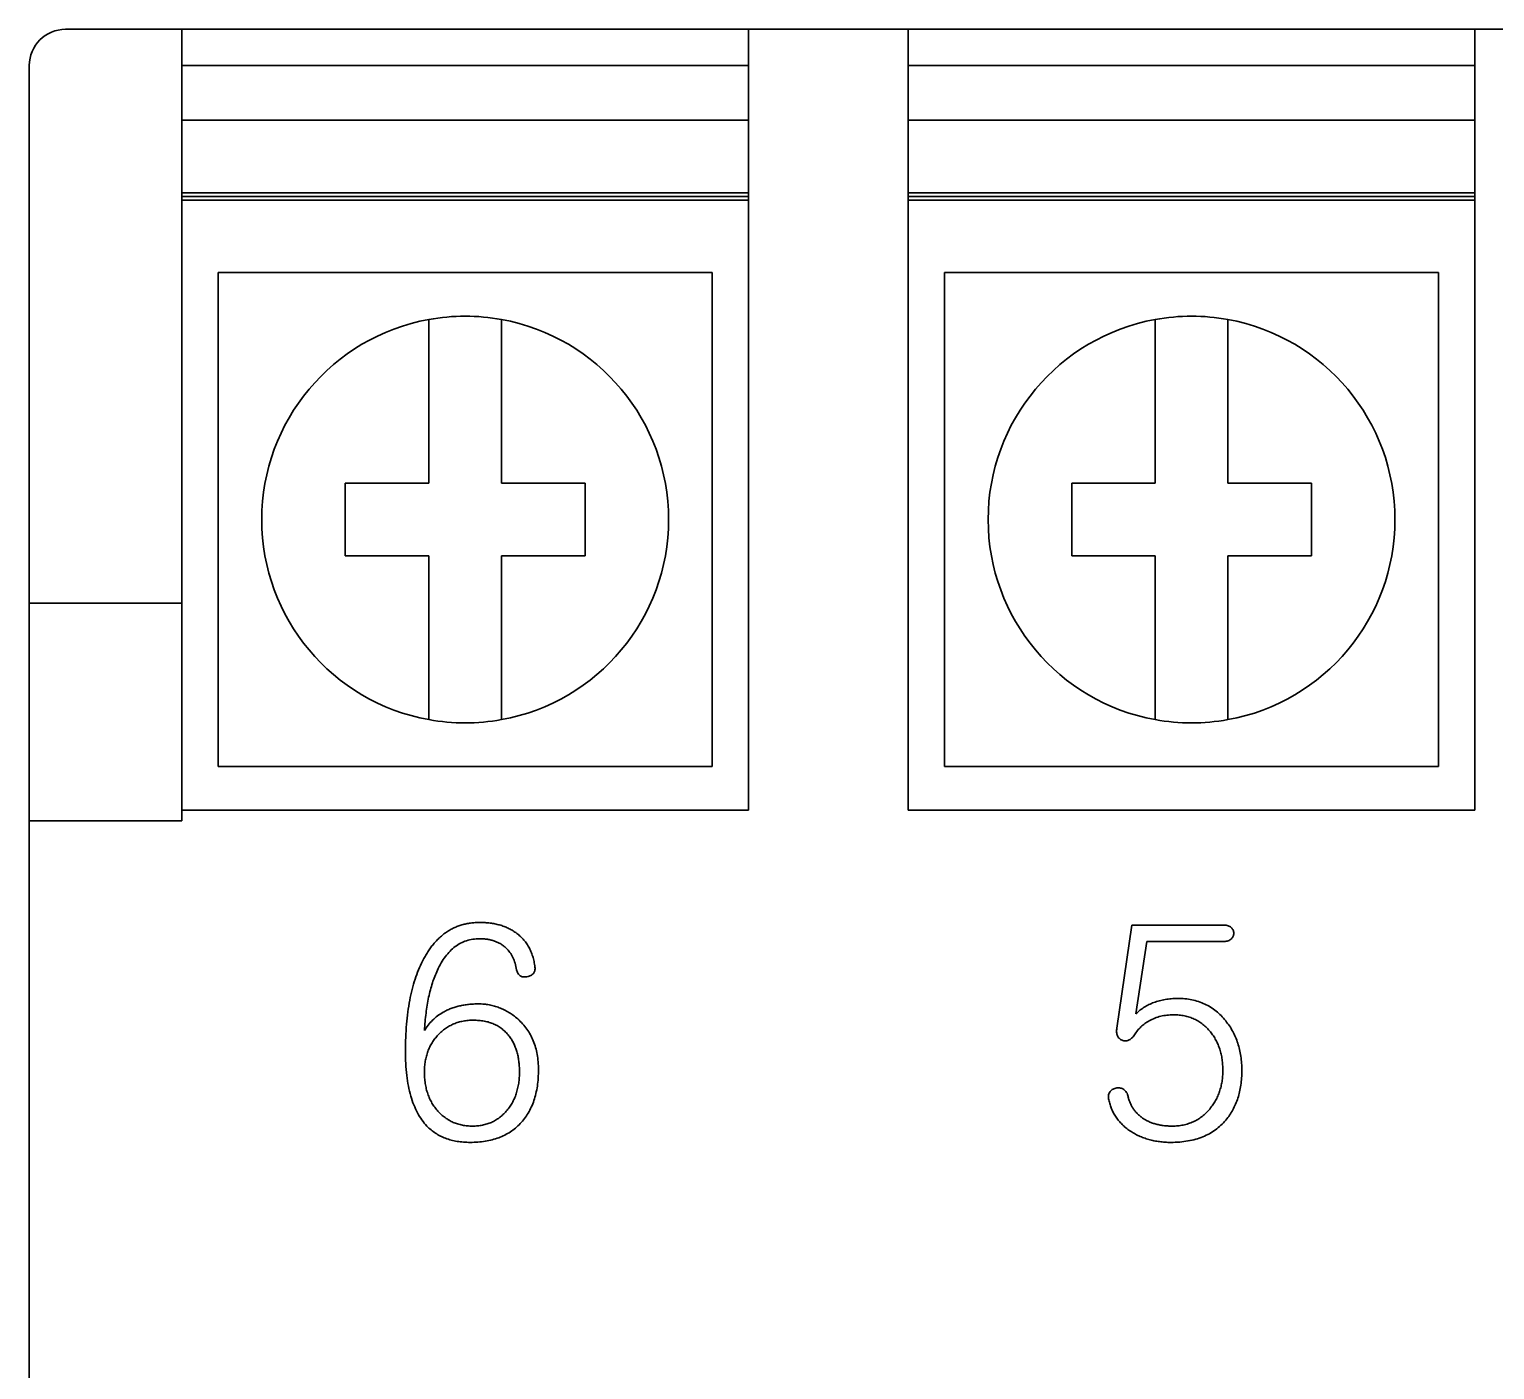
# Model space of a CAD drawing. Header units: millimetres. Extents: x 2473 to 2777, y 1336 to 1553.
# Drawn here: x 2487.82 to 2493.87, y 1517.53 to 1523.07 of the extents above; entities that cross this region are included whole.
import ezdxf

# ---------------------------------------------------------------- set-up
doc = ezdxf.new("R2010")
doc.units = ezdxf.units.MM
doc.layers.add('Z_OM_OUTLINE', color=7, linetype='Continuous', lineweight=30)

msp = doc.modelspace()

# ---------------------------------------------------------------- linework, layer by layer
at = {"layer": 'Z_OM_OUTLINE'}
for p, q in [((2487.9672, 1523.0665), (2488.4472, 1523.0665)), ((2488.4472, 1523.0665), (2488.4472, 1522.7665)), ((2490.7872, 1523.0665), (2488.4472, 1523.0665)), ((2490.7872, 1522.7665), (2490.7872, 1523.0665)), ((2490.7872, 1523.0665), (2491.4472, 1523.0665)), ((2491.4472, 1523.0665), (2491.4472, 1522.7665)), ((2493.7872, 1523.0665), (2491.4472, 1523.0665)), ((2493.7872, 1522.7665), (2493.7872, 1523.0665)), ((2493.7872, 1523.0665), (2494.8372, 1523.0665)), ((2487.8172, 1522.7665), (2487.8172, 1522.9165)), ((2490.7872, 1522.9165), (2488.4472, 1522.9165)), ((2493.7872, 1522.9165), (2491.4472, 1522.9165)), ((2487.8172, 1520.6965), (2487.8172, 1522.7665)), ((2488.4472, 1522.7665), (2488.4472, 1520.6965)), ((2490.7872, 1519.8415), (2490.7872, 1522.7665)), ((2491.4472, 1522.7665), (2491.4472, 1519.8415)), ((2493.7872, 1519.8415), (2493.7872, 1522.7665)), ((2490.7872, 1522.6915), (2488.4472, 1522.6915)), ((2493.7872, 1522.6915), (2491.4472, 1522.6915)), ((2488.4472, 1522.3915), (2490.7872, 1522.3915)), ((2488.4472, 1522.3765), (2490.7872, 1522.3765)), ((2488.4472, 1522.3613), (2490.7872, 1522.3613)), ((2491.4472, 1522.3915), (2493.7872, 1522.3915)), ((2491.4472, 1522.3765), (2493.7872, 1522.3765)), ((2491.4472, 1522.3608), (2493.7872, 1522.3608)), ((2488.5972, 1520.0215), (2488.5972, 1522.0615)), ((2490.6372, 1522.0615), (2488.5972, 1522.0615)), ((2490.6372, 1520.0215), (2490.6372, 1522.0615)), ((2491.5972, 1520.0215), (2491.5972, 1522.0615)), ((2493.6372, 1522.0615), (2491.5972, 1522.0615)), ((2493.6372, 1520.0215), (2493.6372, 1522.0615)), ((2489.4672, 1521.5602), (2489.4672, 1521.1915)), ((2489.7672, 1521.1915), (2489.7672, 1521.5602)), ((2492.4672, 1521.5602), (2492.4672, 1521.1915)), ((2492.7672, 1521.1915), (2492.7672, 1521.5602)), ((2489.1222, 1521.1915), (2489.1222, 1520.8915)), ((2489.4672, 1521.1915), (2489.1222, 1521.1915)), ((2490.1122, 1521.1915), (2489.7672, 1521.1915)), ((2490.1122, 1520.8915), (2490.1122, 1521.1915)), ((2492.4672, 1521.1915), (2492.1222, 1521.1915)), ((2492.1222, 1521.1915), (2492.1222, 1520.8915)), ((2493.1122, 1521.1915), (2492.7672, 1521.1915)), ((2493.1122, 1520.8915), (2493.1122, 1521.1915)), ((2489.1222, 1520.8915), (2489.4672, 1520.8915)), ((2489.4672, 1520.8915), (2489.4672, 1520.5227)), ((2489.7672, 1520.8915), (2490.1122, 1520.8915)), ((2489.7672, 1520.5227), (2489.7672, 1520.8915)), ((2492.1222, 1520.8915), (2492.4672, 1520.8915)), ((2492.4672, 1520.8915), (2492.4672, 1520.5227)), ((2492.7672, 1520.8915), (2493.1122, 1520.8915)), ((2492.7672, 1520.5227), (2492.7672, 1520.8915)), ((2487.8172, 1520.6965), (2487.8172, 1519.7965)), ((2488.4472, 1520.6965), (2487.8172, 1520.6965)), ((2488.4472, 1519.7965), (2488.4472, 1520.6965)), ((2490.6372, 1520.0215), (2488.5972, 1520.0215)), ((2493.6372, 1520.0215), (2491.5972, 1520.0215)), ((2488.4472, 1519.8415), (2490.7872, 1519.8415)), ((2491.4472, 1519.8415), (2493.7872, 1519.8415)), ((2487.8172, 1519.7965), (2488.4472, 1519.7965)), ((2487.8172, 1513.9165), (2487.8172, 1519.7965)), ((2492.3711, 1519.3663), (2492.309, 1518.9406)), ((2492.7519, 1519.3663), (2492.3711, 1519.3663)), ((2492.3875, 1518.9995), (2492.4329, 1519.299)), ((2492.4329, 1519.299), (2492.7519, 1519.299))]:
    msp.add_line(p, q, dxfattribs=at)
for centre, radius, start, end in [((2487.9672, 1522.9165), 0.15, 90, 180), ((2489.6172, 1521.0415), 0.84, 100.28656, 259.71344), ((2489.6172, 1521.0415), 0.84, 79.71344, 100.28656), ((2489.6172, 1521.0415), 0.84, 280.28656, 79.71344), ((2492.6172, 1521.0415), 0.84, 100.28656, 259.71344), ((2492.6172, 1521.0415), 0.84, 79.71344, 100.28656), ((2492.6172, 1521.0415), 0.84, 280.28656, 79.71344), ((2489.6172, 1521.0415), 0.84, 259.71344, 280.28656), ((2492.6172, 1521.0415), 0.84, 259.71344, 280.28656)]:
    msp.add_arc(centre, radius, start, end, dxfattribs=at)
for points, knots in [([(2489.4672, 1521.868), (2489.4672, 1521.8679), (2489.4672, 1521.8675), (2489.4672, 1521.8552), (2489.4672, 1521.8095), (2489.4672, 1521.7337), (2489.4672, 1521.6464), (2489.4672, 1521.5864), (2489.4672, 1521.5602)], [0, 0, 0, 0, 0.0255, 0.200841, 0.411603, 0.62228, 0.835316, 1, 1, 1, 1]), ([(2489.7672, 1521.5602), (2489.7672, 1521.587), (2489.7672, 1521.65), (2489.7672, 1521.7409), (2489.7672, 1521.8132), (2489.7672, 1521.8591), (2489.7672, 1521.8649), (2489.7672, 1521.868)], [0, 0, 0, 0, 0.168651, 0.396242, 0.614757, 0.799387, 1, 1, 1, 1]), ([(2492.4672, 1521.868), (2492.4672, 1521.8679), (2492.4672, 1521.8675), (2492.4672, 1521.8552), (2492.4672, 1521.8095), (2492.4672, 1521.7337), (2492.4672, 1521.6464), (2492.4672, 1521.5864), (2492.4672, 1521.5602)], [0, 0, 0, 0, 0.0255, 0.200841, 0.411603, 0.62228, 0.835316, 1, 1, 1, 1]), ([(2492.7672, 1521.5602), (2492.7672, 1521.587), (2492.7672, 1521.65), (2492.7672, 1521.7409), (2492.7672, 1521.8132), (2492.7672, 1521.8591), (2492.7672, 1521.8649), (2492.7672, 1521.868)], [0, 0, 0, 0, 0.168651, 0.396242, 0.614757, 0.799387, 1, 1, 1, 1]), ([(2489.4672, 1520.5227), (2489.4672, 1520.5116), (2489.4672, 1520.4637), (2489.4672, 1520.3819), (2489.4672, 1520.2943), (2489.4672, 1520.2359), (2489.4672, 1520.2162), (2489.4672, 1520.2152), (2489.4672, 1520.215)], [0, 0, 0, 0, 0.069792, 0.302406, 0.524274, 0.739225, 0.950123, 1, 1, 1, 1]), ([(2489.7672, 1520.215), (2489.7672, 1520.2157), (2489.7672, 1520.218), (2489.7672, 1520.2456), (2489.7672, 1520.3076), (2489.7672, 1520.3937), (2489.7672, 1520.4698), (2489.7672, 1520.5133), (2489.7672, 1520.5227)], [0, 0, 0, 0, 0.097073, 0.305417, 0.514403, 0.725608, 0.940944, 1, 1, 1, 1]), ([(2492.4672, 1520.5227), (2492.4672, 1520.5116), (2492.4672, 1520.4637), (2492.4672, 1520.3819), (2492.4672, 1520.2943), (2492.4672, 1520.2359), (2492.4672, 1520.2162), (2492.4672, 1520.2152), (2492.4672, 1520.215)], [0, 0, 0, 0, 0.069792, 0.302406, 0.524274, 0.739225, 0.950123, 1, 1, 1, 1]), ([(2492.7672, 1520.215), (2492.7672, 1520.2157), (2492.7672, 1520.218), (2492.7672, 1520.2456), (2492.7672, 1520.3076), (2492.7672, 1520.3937), (2492.7672, 1520.4698), (2492.7672, 1520.5133), (2492.7672, 1520.5227)], [0, 0, 0, 0, 0.097073, 0.305417, 0.514403, 0.725608, 0.940944, 1, 1, 1, 1]), ([(2489.6774, 1519.3775), (2489.6709, 1519.3773), (2489.6583, 1519.377), (2489.6396, 1519.3753), (2489.6216, 1519.3721), (2489.6041, 1519.3677), (2489.5872, 1519.3621), (2489.5709, 1519.3553), (2489.5553, 1519.3471), (2489.5401, 1519.3379), (2489.5258, 1519.3271), (2489.5118, 1519.3154), (2489.4986, 1519.3022), (2489.4858, 1519.2879), (2489.4738, 1519.2723), (2489.4624, 1519.2554), (2489.4515, 1519.2373), (2489.4449, 1519.2247), (2489.4415, 1519.2182)], [0, 0, 0, 0, 0.063959, 0.125825, 0.186582, 0.245913, 0.304712, 0.36331, 0.421523, 0.480222, 0.539607, 0.599797, 0.66184, 0.724812, 0.790248, 0.857614, 0.92747, 1, 1, 1, 1]), ([(2489.8263, 1519.3353), (2489.8213, 1519.3386), (2489.8112, 1519.3454), (2489.7948, 1519.3539), (2489.7776, 1519.3613), (2489.7594, 1519.3673), (2489.7402, 1519.3718), (2489.7201, 1519.3751), (2489.699, 1519.3771), (2489.6847, 1519.3773), (2489.6774, 1519.3775)], [0, 0, 0, 0, 0.115236, 0.232314, 0.351064, 0.47187, 0.596677, 0.726496, 0.860708, 1, 1, 1, 1]), ([(2489.9055, 1519.1931), (2489.9044, 1519.2007), (2489.9021, 1519.2156), (2489.8967, 1519.2371), (2489.8892, 1519.2571), (2489.8802, 1519.2757), (2489.8694, 1519.2929), (2489.8569, 1519.3086), (2489.8425, 1519.3228), (2489.8317, 1519.3311), (2489.8263, 1519.3353)], [0, 0, 0, 0, 0.137815, 0.269388, 0.395397, 0.518808, 0.638579, 0.757582, 0.878059, 1, 1, 1, 1]), ([(2492.7806, 1519.3566), (2492.7787, 1519.3581), (2492.7748, 1519.3611), (2492.7678, 1519.3641), (2492.7602, 1519.3661), (2492.7547, 1519.3662), (2492.7519, 1519.3663)], [0, 0, 0, 0, 0.235533, 0.471133, 0.727815, 1, 1, 1, 1]), ([(2492.7913, 1519.3326), (2492.7912, 1519.3349), (2492.7909, 1519.3394), (2492.7889, 1519.3459), (2492.7855, 1519.3518), (2492.7823, 1519.355), (2492.7806, 1519.3566)], [0, 0, 0, 0, 0.25367, 0.497236, 0.743622, 1, 1, 1, 1]), ([(2492.7817, 1519.3098), (2492.7831, 1519.3115), (2492.786, 1519.3147), (2492.789, 1519.3203), (2492.7911, 1519.3263), (2492.7912, 1519.3305), (2492.7913, 1519.3326)], [0, 0, 0, 0, 0.259861, 0.50393, 0.75062, 1, 1, 1, 1]), ([(2489.5023, 1519.1798), (2489.5074, 1519.1901), (2489.5173, 1519.2099), (2489.5347, 1519.2367), (2489.5542, 1519.2592), (2489.5751, 1519.278), (2489.5981, 1519.2923), (2489.6225, 1519.303), (2489.6489, 1519.3089), (2489.6669, 1519.3098), (2489.6761, 1519.3102)], [0, 0, 0, 0, 0.149126, 0.287304, 0.414903, 0.535429, 0.65111, 0.765091, 0.880418, 1, 1, 1, 1]), ([(2489.6761, 1519.3102), (2489.6818, 1519.3101), (2489.6928, 1519.31), (2489.7089, 1519.3079), (2489.7241, 1519.3051), (2489.7385, 1519.3008), (2489.7518, 1519.2954), (2489.7643, 1519.2888), (2489.7758, 1519.281), (2489.7827, 1519.2749), (2489.7862, 1519.2718)], [0, 0, 0, 0, 0.142355, 0.276813, 0.406845, 0.530769, 0.651169, 0.767312, 0.884488, 1, 1, 1, 1]), ([(2489.7862, 1519.2718), (2489.7916, 1519.266), (2489.8026, 1519.2544), (2489.815, 1519.233), (2489.8245, 1519.2088), (2489.828, 1519.1913), (2489.8298, 1519.1823)], [0, 0, 0, 0, 0.234182, 0.473901, 0.726407, 1, 1, 1, 1]), ([(2492.7519, 1519.299), (2492.7547, 1519.2991), (2492.7603, 1519.2993), (2492.7682, 1519.3016), (2492.7755, 1519.3048), (2492.7796, 1519.3082), (2492.7817, 1519.3098)], [0, 0, 0, 0, 0.2658055, 0.5123853, 0.7567022, 1, 1, 1, 1]), ([(2489.4415, 1519.2182), (2489.4357, 1519.2062), (2489.424, 1519.1817), (2489.4098, 1519.1423), (2489.3975, 1519.1002), (2489.3876, 1519.055), (2489.38, 1519.007), (2489.3744, 1518.956), (2489.371, 1518.9022), (2489.3707, 1518.8654), (2489.3705, 1518.8465)], [0, 0, 0, 0, 0.104548, 0.213612, 0.328369, 0.449206, 0.576591, 0.710517, 0.851708, 1, 1, 1, 1]), ([(2489.449, 1518.931), (2489.4498, 1518.9432), (2489.4513, 1518.9673), (2489.4552, 1519.0025), (2489.4601, 1519.036), (2489.466, 1519.068), (2489.4734, 1519.0983), (2489.4818, 1519.1271), (2489.4911, 1519.1542), (2489.4986, 1519.1714), (2489.5023, 1519.1798)], [0, 0, 0, 0, 0.1441692, 0.2826311, 0.4148212, 0.5416064, 0.6635138, 0.7805282, 0.8922789, 1, 1, 1, 1]), ([(2489.8298, 1519.1823), (2489.8305, 1519.1795), (2489.8318, 1519.1744), (2489.835, 1519.1675), (2489.8388, 1519.1616), (2489.844, 1519.1574), (2489.8497, 1519.154), (2489.8567, 1519.1527), (2489.8643, 1519.152), (2489.8696, 1519.1528), (2489.8724, 1519.1532)], [0, 0, 0, 0, 0.142917, 0.2713388, 0.3874412, 0.4976992, 0.6100851, 0.7268401, 0.8557136, 1, 1, 1, 1]), ([(2489.8724, 1519.1532), (2489.8753, 1519.1538), (2489.8808, 1519.155), (2489.8882, 1519.1579), (2489.8943, 1519.1618), (2489.8992, 1519.1665), (2489.9028, 1519.172), (2489.9051, 1519.1784), (2489.9062, 1519.1855), (2489.9058, 1519.1905), (2489.9055, 1519.1931)], [0, 0, 0, 0, 0.151287, 0.287166, 0.408612, 0.52102, 0.631653, 0.74362, 0.864917, 1, 1, 1, 1]), ([(2489.6728, 1519.041), (2489.6658, 1519.0409), (2489.652, 1519.0407), (2489.6318, 1519.0392), (2489.6123, 1519.0363), (2489.5935, 1519.0328), (2489.5756, 1519.0277), (2489.5584, 1519.022), (2489.5419, 1519.015), (2489.5315, 1519.0094), (2489.5263, 1519.0067)], [0, 0, 0, 0, 0.138276, 0.271155, 0.400342, 0.525951, 0.647796, 0.766914, 0.884593, 1, 1, 1, 1]), ([(2489.8346, 1518.9788), (2489.8286, 1518.9838), (2489.8168, 1518.9935), (2489.7979, 1519.0061), (2489.7785, 1519.0169), (2489.7585, 1519.0257), (2489.7379, 1519.0326), (2489.7168, 1519.0376), (2489.695, 1519.0403), (2489.6802, 1519.0408), (2489.6728, 1519.041)], [0, 0, 0, 0, 0.13161, 0.259174, 0.383585, 0.506712, 0.628697, 0.750578, 0.874244, 1, 1, 1, 1]), ([(2492.4617, 1519.0468), (2492.4547, 1519.0441), (2492.4409, 1519.0387), (2492.4218, 1519.0276), (2492.4035, 1519.0149), (2492.3929, 1519.0047), (2492.3875, 1518.9995)], [0, 0, 0, 0, 0.250708, 0.500277, 0.748188, 1, 1, 1, 1]), ([(2492.5593, 1519.0635), (2492.5506, 1519.0633), (2492.5336, 1519.0629), (2492.5086, 1519.0595), (2492.4845, 1519.0548), (2492.4692, 1519.0494), (2492.4617, 1519.0468)], [0, 0, 0, 0, 0.260819, 0.512859, 0.75944, 1, 1, 1, 1]), ([(2492.758, 1518.9713), (2492.7518, 1518.9786), (2492.7396, 1518.9931), (2492.7187, 1519.0118), (2492.6963, 1519.0281), (2492.672, 1519.041), (2492.6461, 1519.0511), (2492.6186, 1519.0582), (2492.5895, 1519.0628), (2492.5695, 1519.0632), (2492.5593, 1519.0635)], [0, 0, 0, 0, 0.1267565, 0.2496119, 0.3701132, 0.4908858, 0.6117691, 0.7361738, 0.8648863, 1, 1, 1, 1]), ([(2489.5263, 1519.0067), (2489.5184, 1519.0017), (2489.5028, 1518.992), (2489.482, 1518.974), (2489.4638, 1518.9537), (2489.454, 1518.9386), (2489.449, 1518.931)], [0, 0, 0, 0, 0.255635, 0.504609, 0.75101, 1, 1, 1, 1]), ([(2489.5056, 1518.9131), (2489.5105, 1518.9179), (2489.5201, 1518.9275), (2489.5361, 1518.9398), (2489.5529, 1518.9503), (2489.5707, 1518.959), (2489.5895, 1518.9655), (2489.6091, 1518.9702), (2489.6298, 1518.9733), (2489.6439, 1518.9736), (2489.6511, 1518.9737)], [0, 0, 0, 0, 0.126837, 0.250005, 0.372298, 0.493566, 0.614848, 0.739302, 0.867019, 1, 1, 1, 1]), ([(2489.6511, 1518.9737), (2489.6589, 1518.9735), (2489.6739, 1518.9731), (2489.6959, 1518.9701), (2489.7165, 1518.9653), (2489.7357, 1518.9583), (2489.7534, 1518.949), (2489.7698, 1518.938), (2489.7848, 1518.9248), (2489.7934, 1518.9147), (2489.7978, 1518.9096)], [0, 0, 0, 0, 0.140567, 0.272714, 0.399733, 0.522322, 0.641326, 0.759927, 0.878122, 1, 1, 1, 1]), ([(2489.9201, 1518.7697), (2489.9198, 1518.7805), (2489.9193, 1518.8015), (2489.9151, 1518.8322), (2489.9086, 1518.8612), (2489.8993, 1518.8884), (2489.8871, 1518.9138), (2489.8723, 1518.9374), (2489.8549, 1518.9594), (2489.8414, 1518.9723), (2489.8346, 1518.9788)], [0, 0, 0, 0, 0.138519, 0.270524, 0.397871, 0.520363, 0.640458, 0.759406, 0.878745, 1, 1, 1, 1]), ([(2492.3814, 1518.9133), (2492.3854, 1518.9192), (2492.3934, 1518.9309), (2492.4079, 1518.9464), (2492.4239, 1518.9603), (2492.436, 1518.9676), (2492.442, 1518.9713)], [0, 0, 0, 0, 0.251949, 0.502221, 0.748748, 1, 1, 1, 1]), ([(2492.442, 1518.9713), (2492.4497, 1518.9751), (2492.465, 1518.9827), (2492.4897, 1518.9906), (2492.5156, 1518.9952), (2492.5333, 1518.9958), (2492.5423, 1518.9962)], [0, 0, 0, 0, 0.246462, 0.491852, 0.742581, 1, 1, 1, 1]), ([(2492.5423, 1518.9962), (2492.5501, 1518.996), (2492.5653, 1518.9956), (2492.5876, 1518.9922), (2492.6086, 1518.9866), (2492.6284, 1518.9788), (2492.6472, 1518.9691), (2492.6644, 1518.9565), (2492.6807, 1518.9422), (2492.6902, 1518.9311), (2492.6951, 1518.9255)], [0, 0, 0, 0, 0.133754, 0.261771, 0.386542, 0.507434, 0.627874, 0.748867, 0.872679, 1, 1, 1, 1]), ([(2492.8249, 1518.7657), (2492.8248, 1518.7758), (2492.8244, 1518.7955), (2492.8211, 1518.8244), (2492.816, 1518.8521), (2492.8085, 1518.8785), (2492.7993, 1518.9037), (2492.7876, 1518.9275), (2492.7741, 1518.9503), (2492.7634, 1518.9642), (2492.758, 1518.9713)], [0, 0, 0, 0, 0.136772, 0.267885, 0.395691, 0.519481, 0.640677, 0.760811, 0.87952, 1, 1, 1, 1]), ([(2489.449, 1518.7603), (2489.4492, 1518.7678), (2489.4495, 1518.7826), (2489.4522, 1518.8042), (2489.4565, 1518.8249), (2489.4629, 1518.8445), (2489.4707, 1518.8633), (2489.4807, 1518.881), (2489.492, 1518.8979), (2489.5011, 1518.908), (2489.5056, 1518.9131)], [0, 0, 0, 0, 0.135453, 0.265464, 0.390996, 0.514431, 0.635257, 0.756428, 0.877204, 1, 1, 1, 1]), ([(2489.7978, 1518.9096), (2489.8013, 1518.9047), (2489.8084, 1518.8949), (2489.8172, 1518.8789), (2489.8247, 1518.8619), (2489.8308, 1518.8438), (2489.8358, 1518.8248), (2489.839, 1518.8046), (2489.8412, 1518.7834), (2489.8414, 1518.7689), (2489.8416, 1518.7615)], [0, 0, 0, 0, 0.1153346, 0.2300968, 0.3483674, 0.468571, 0.5940146, 0.7239393, 0.8583668, 1, 1, 1, 1]), ([(2492.309, 1518.9406), (2492.3085, 1518.9377), (2492.3076, 1518.9321), (2492.3074, 1518.924), (2492.3085, 1518.9165), (2492.3105, 1518.9098), (2492.3138, 1518.9039), (2492.3181, 1518.8986), (2492.3236, 1518.8942), (2492.3278, 1518.892), (2492.33, 1518.8908)], [0, 0, 0, 0, 0.150093, 0.286877, 0.413004, 0.531472, 0.643222, 0.755129, 0.873522, 1, 1, 1, 1]), ([(2492.33, 1518.8908), (2492.3324, 1518.89), (2492.3368, 1518.8883), (2492.3437, 1518.8876), (2492.3505, 1518.8883), (2492.3571, 1518.8905), (2492.3635, 1518.8942), (2492.3698, 1518.8991), (2492.3758, 1518.9056), (2492.3795, 1518.9106), (2492.3814, 1518.9133)], [0, 0, 0, 0, 0.120141, 0.229286, 0.338431, 0.449539, 0.567175, 0.69745, 0.838895, 1, 1, 1, 1]), ([(2492.6951, 1518.9255), (2492.6992, 1518.9201), (2492.7075, 1518.9092), (2492.7178, 1518.8914), (2492.7268, 1518.8729), (2492.734, 1518.8533), (2492.7396, 1518.8327), (2492.7436, 1518.8112), (2492.7458, 1518.7888), (2492.7462, 1518.7735), (2492.7464, 1518.7657)], [0, 0, 0, 0, 0.120217, 0.239097, 0.359536, 0.480692, 0.604885, 0.731998, 0.863728, 1, 1, 1, 1]), ([(2489.3705, 1518.8465), (2489.3708, 1518.8291), (2489.3712, 1518.7954), (2489.3755, 1518.7469), (2489.3822, 1518.7022), (2489.3917, 1518.6613), (2489.4042, 1518.6242), (2489.4196, 1518.591), (2489.4372, 1518.5613), (2489.452, 1518.5445), (2489.4592, 1518.5363)], [0, 0, 0, 0, 0.15829, 0.305924, 0.442375, 0.568978, 0.687359, 0.797355, 0.900808, 1, 1, 1, 1]), ([(2489.5044, 1518.5982), (2489.5, 1518.6035), (2489.4911, 1518.614), (2489.4799, 1518.6314), (2489.4702, 1518.6499), (2489.4625, 1518.6698), (2489.4563, 1518.6907), (2489.4523, 1518.7128), (2489.4495, 1518.7361), (2489.4492, 1518.7521), (2489.449, 1518.7603)], [0, 0, 0, 0, 0.118055, 0.235089, 0.354495, 0.474814, 0.598841, 0.727092, 0.859926, 1, 1, 1, 1]), ([(2489.8416, 1518.7615), (2489.8414, 1518.7533), (2489.841, 1518.7372), (2489.8387, 1518.7136), (2489.8342, 1518.6913), (2489.8283, 1518.6701), (2489.8208, 1518.6502), (2489.8114, 1518.6315), (2489.8004, 1518.614), (2489.7916, 1518.6035), (2489.7872, 1518.5982)], [0, 0, 0, 0, 0.140501, 0.274669, 0.403566, 0.52777, 0.648171, 0.766189, 0.883046, 1, 1, 1, 1]), ([(2489.8444, 1518.5465), (2489.8504, 1518.5532), (2489.8626, 1518.5668), (2489.878, 1518.5898), (2489.891, 1518.6149), (2489.9018, 1518.6418), (2489.9099, 1518.671), (2489.9159, 1518.7021), (2489.9194, 1518.7353), (2489.9198, 1518.758), (2489.9201, 1518.7697)], [0, 0, 0, 0, 0.112624, 0.226453, 0.34256, 0.461992, 0.586393, 0.717082, 0.854891, 1, 1, 1, 1]), ([(2492.7464, 1518.7657), (2492.7462, 1518.7581), (2492.7459, 1518.7431), (2492.7435, 1518.721), (2492.739, 1518.6998), (2492.7331, 1518.6795), (2492.7256, 1518.6599), (2492.7162, 1518.6413), (2492.7052, 1518.6234), (2492.6965, 1518.6125), (2492.6921, 1518.6069)], [0, 0, 0, 0, 0.133088, 0.262779, 0.388175, 0.511835, 0.633611, 0.754848, 0.876624, 1, 1, 1, 1]), ([(2492.7587, 1518.5612), (2492.7641, 1518.5679), (2492.7747, 1518.5813), (2492.788, 1518.6036), (2492.7995, 1518.6271), (2492.8087, 1518.6521), (2492.8162, 1518.6784), (2492.8211, 1518.7063), (2492.8244, 1518.7355), (2492.8248, 1518.7555), (2492.8249, 1518.7657)], [0, 0, 0, 0, 0.117389, 0.234208, 0.353138, 0.474172, 0.59856, 0.726838, 0.860173, 1, 1, 1, 1]), ([(2492.2792, 1518.6763), (2492.2779, 1518.674), (2492.2753, 1518.6695), (2492.2737, 1518.6615), (2492.2735, 1518.6531), (2492.2747, 1518.6475), (2492.2754, 1518.6446)], [0, 0, 0, 0, 0.238314, 0.478762, 0.729275, 1, 1, 1, 1]), ([(2492.3045, 1518.6933), (2492.3019, 1518.6926), (2492.2967, 1518.6912), (2492.2899, 1518.6874), (2492.2838, 1518.6826), (2492.2808, 1518.6785), (2492.2792, 1518.6763)], [0, 0, 0, 0, 0.259507, 0.508453, 0.74809, 1, 1, 1, 1]), ([(2492.3336, 1518.6897), (2492.3313, 1518.6907), (2492.3267, 1518.6929), (2492.3194, 1518.6944), (2492.3119, 1518.6946), (2492.307, 1518.6938), (2492.3045, 1518.6933)], [0, 0, 0, 0, 0.254365, 0.50003, 0.745905, 1, 1, 1, 1]), ([(2492.3539, 1518.6627), (2492.353, 1518.6658), (2492.3512, 1518.6717), (2492.3465, 1518.6793), (2492.3408, 1518.6857), (2492.336, 1518.6883), (2492.3336, 1518.6897)], [0, 0, 0, 0, 0.276329, 0.528664, 0.763128, 1, 1, 1, 1]), ([(2492.4115, 1518.5719), (2492.4078, 1518.5748), (2492.4004, 1518.5805), (2492.3906, 1518.5903), (2492.3816, 1518.6006), (2492.3739, 1518.6117), (2492.3671, 1518.6234), (2492.3616, 1518.6358), (2492.3571, 1518.649), (2492.355, 1518.658), (2492.3539, 1518.6627)], [0, 0, 0, 0, 0.129066, 0.25405, 0.378231, 0.50059, 0.621858, 0.745864, 0.870238, 1, 1, 1, 1]), ([(2489.6476, 1518.5363), (2489.6404, 1518.5365), (2489.6264, 1518.537), (2489.6058, 1518.5397), (2489.5863, 1518.5447), (2489.5677, 1518.5513), (2489.5503, 1518.5602), (2489.5339, 1518.571), (2489.5183, 1518.5834), (2489.5091, 1518.5932), (2489.5044, 1518.5982)], [0, 0, 0, 0, 0.133021, 0.261623, 0.386291, 0.507897, 0.62868, 0.749802, 0.872938, 1, 1, 1, 1]), ([(2489.7872, 1518.5982), (2489.7827, 1518.5932), (2489.7739, 1518.5835), (2489.7589, 1518.5709), (2489.7429, 1518.5602), (2489.7259, 1518.5514), (2489.7077, 1518.5447), (2489.6887, 1518.5398), (2489.6684, 1518.537), (2489.6546, 1518.5365), (2489.6476, 1518.5363)], [0, 0, 0, 0, 0.12719, 0.249274, 0.370877, 0.492009, 0.61283, 0.737747, 0.865526, 1, 1, 1, 1]), ([(2492.2754, 1518.6446), (2492.2769, 1518.6382), (2492.2799, 1518.6253), (2492.2866, 1518.6069), (2492.295, 1518.5893), (2492.3053, 1518.5728), (2492.3172, 1518.5572), (2492.3306, 1518.5424), (2492.3459, 1518.5287), (2492.3571, 1518.5206), (2492.3628, 1518.5165)], [0, 0, 0, 0, 0.125015, 0.248001, 0.37017, 0.491822, 0.613638, 0.739142, 0.867834, 1, 1, 1, 1]), ([(2492.6921, 1518.6069), (2492.6871, 1518.6013), (2492.6774, 1518.5903), (2492.6607, 1518.5759), (2492.643, 1518.5635), (2492.6241, 1518.5537), (2492.6041, 1518.5459), (2492.5829, 1518.5403), (2492.5606, 1518.5369), (2492.5453, 1518.5365), (2492.5375, 1518.5363)], [0, 0, 0, 0, 0.127638, 0.251944, 0.374404, 0.494753, 0.615597, 0.739359, 0.867327, 1, 1, 1, 1]), ([(2489.4592, 1518.5363), (2489.4647, 1518.5309), (2489.4758, 1518.5201), (2489.4946, 1518.5065), (2489.5147, 1518.4948), (2489.5364, 1518.4854), (2489.5596, 1518.478), (2489.5843, 1518.4728), (2489.6104, 1518.4696), (2489.6284, 1518.4692), (2489.6376, 1518.469)], [0, 0, 0, 0, 0.118262, 0.235884, 0.353615, 0.473674, 0.597477, 0.725442, 0.859579, 1, 1, 1, 1]), ([(2489.6376, 1518.469), (2489.6484, 1518.4692), (2489.6695, 1518.4697), (2489.7001, 1518.4735), (2489.729, 1518.4792), (2489.7559, 1518.488), (2489.781, 1518.4987), (2489.804, 1518.5123), (2489.8256, 1518.5278), (2489.8381, 1518.5402), (2489.8444, 1518.5465)], [0, 0, 0, 0, 0.1427919, 0.2779713, 0.4071536, 0.5310661, 0.6505747, 0.7673872, 0.883241, 1, 1, 1, 1]), ([(2492.5375, 1518.5363), (2492.5312, 1518.5364), (2492.5189, 1518.5366), (2492.5008, 1518.5384), (2492.4837, 1518.5412), (2492.4674, 1518.545), (2492.452, 1518.5499), (2492.4377, 1518.5561), (2492.424, 1518.5632), (2492.4157, 1518.569), (2492.4115, 1518.5719)], [0, 0, 0, 0, 0.142212, 0.278425, 0.407828, 0.533619, 0.653919, 0.771274, 0.886099, 1, 1, 1, 1]), ([(2492.5318, 1518.469), (2492.5439, 1518.4693), (2492.5675, 1518.4697), (2492.6018, 1518.4743), (2492.6338, 1518.4812), (2492.6634, 1518.4916), (2492.6911, 1518.5042), (2492.716, 1518.5204), (2492.739, 1518.5392), (2492.7521, 1518.5538), (2492.7587, 1518.5612)], [0, 0, 0, 0, 0.14399, 0.279299, 0.408352, 0.531297, 0.65044, 0.767108, 0.883045, 1, 1, 1, 1]), ([(2492.3628, 1518.5165), (2492.3688, 1518.5127), (2492.3808, 1518.505), (2492.3999, 1518.4954), (2492.4198, 1518.4873), (2492.4405, 1518.4807), (2492.4621, 1518.4753), (2492.4846, 1518.4718), (2492.5079, 1518.4694), (2492.5237, 1518.4691), (2492.5318, 1518.469)], [0, 0, 0, 0, 0.120157, 0.239412, 0.35946, 0.48144, 0.606016, 0.733648, 0.865139, 1, 1, 1, 1])]:
    msp.add_open_spline(points, degree=3, knots=knots, dxfattribs=at)

doc.saveas('drawing.dxf')
